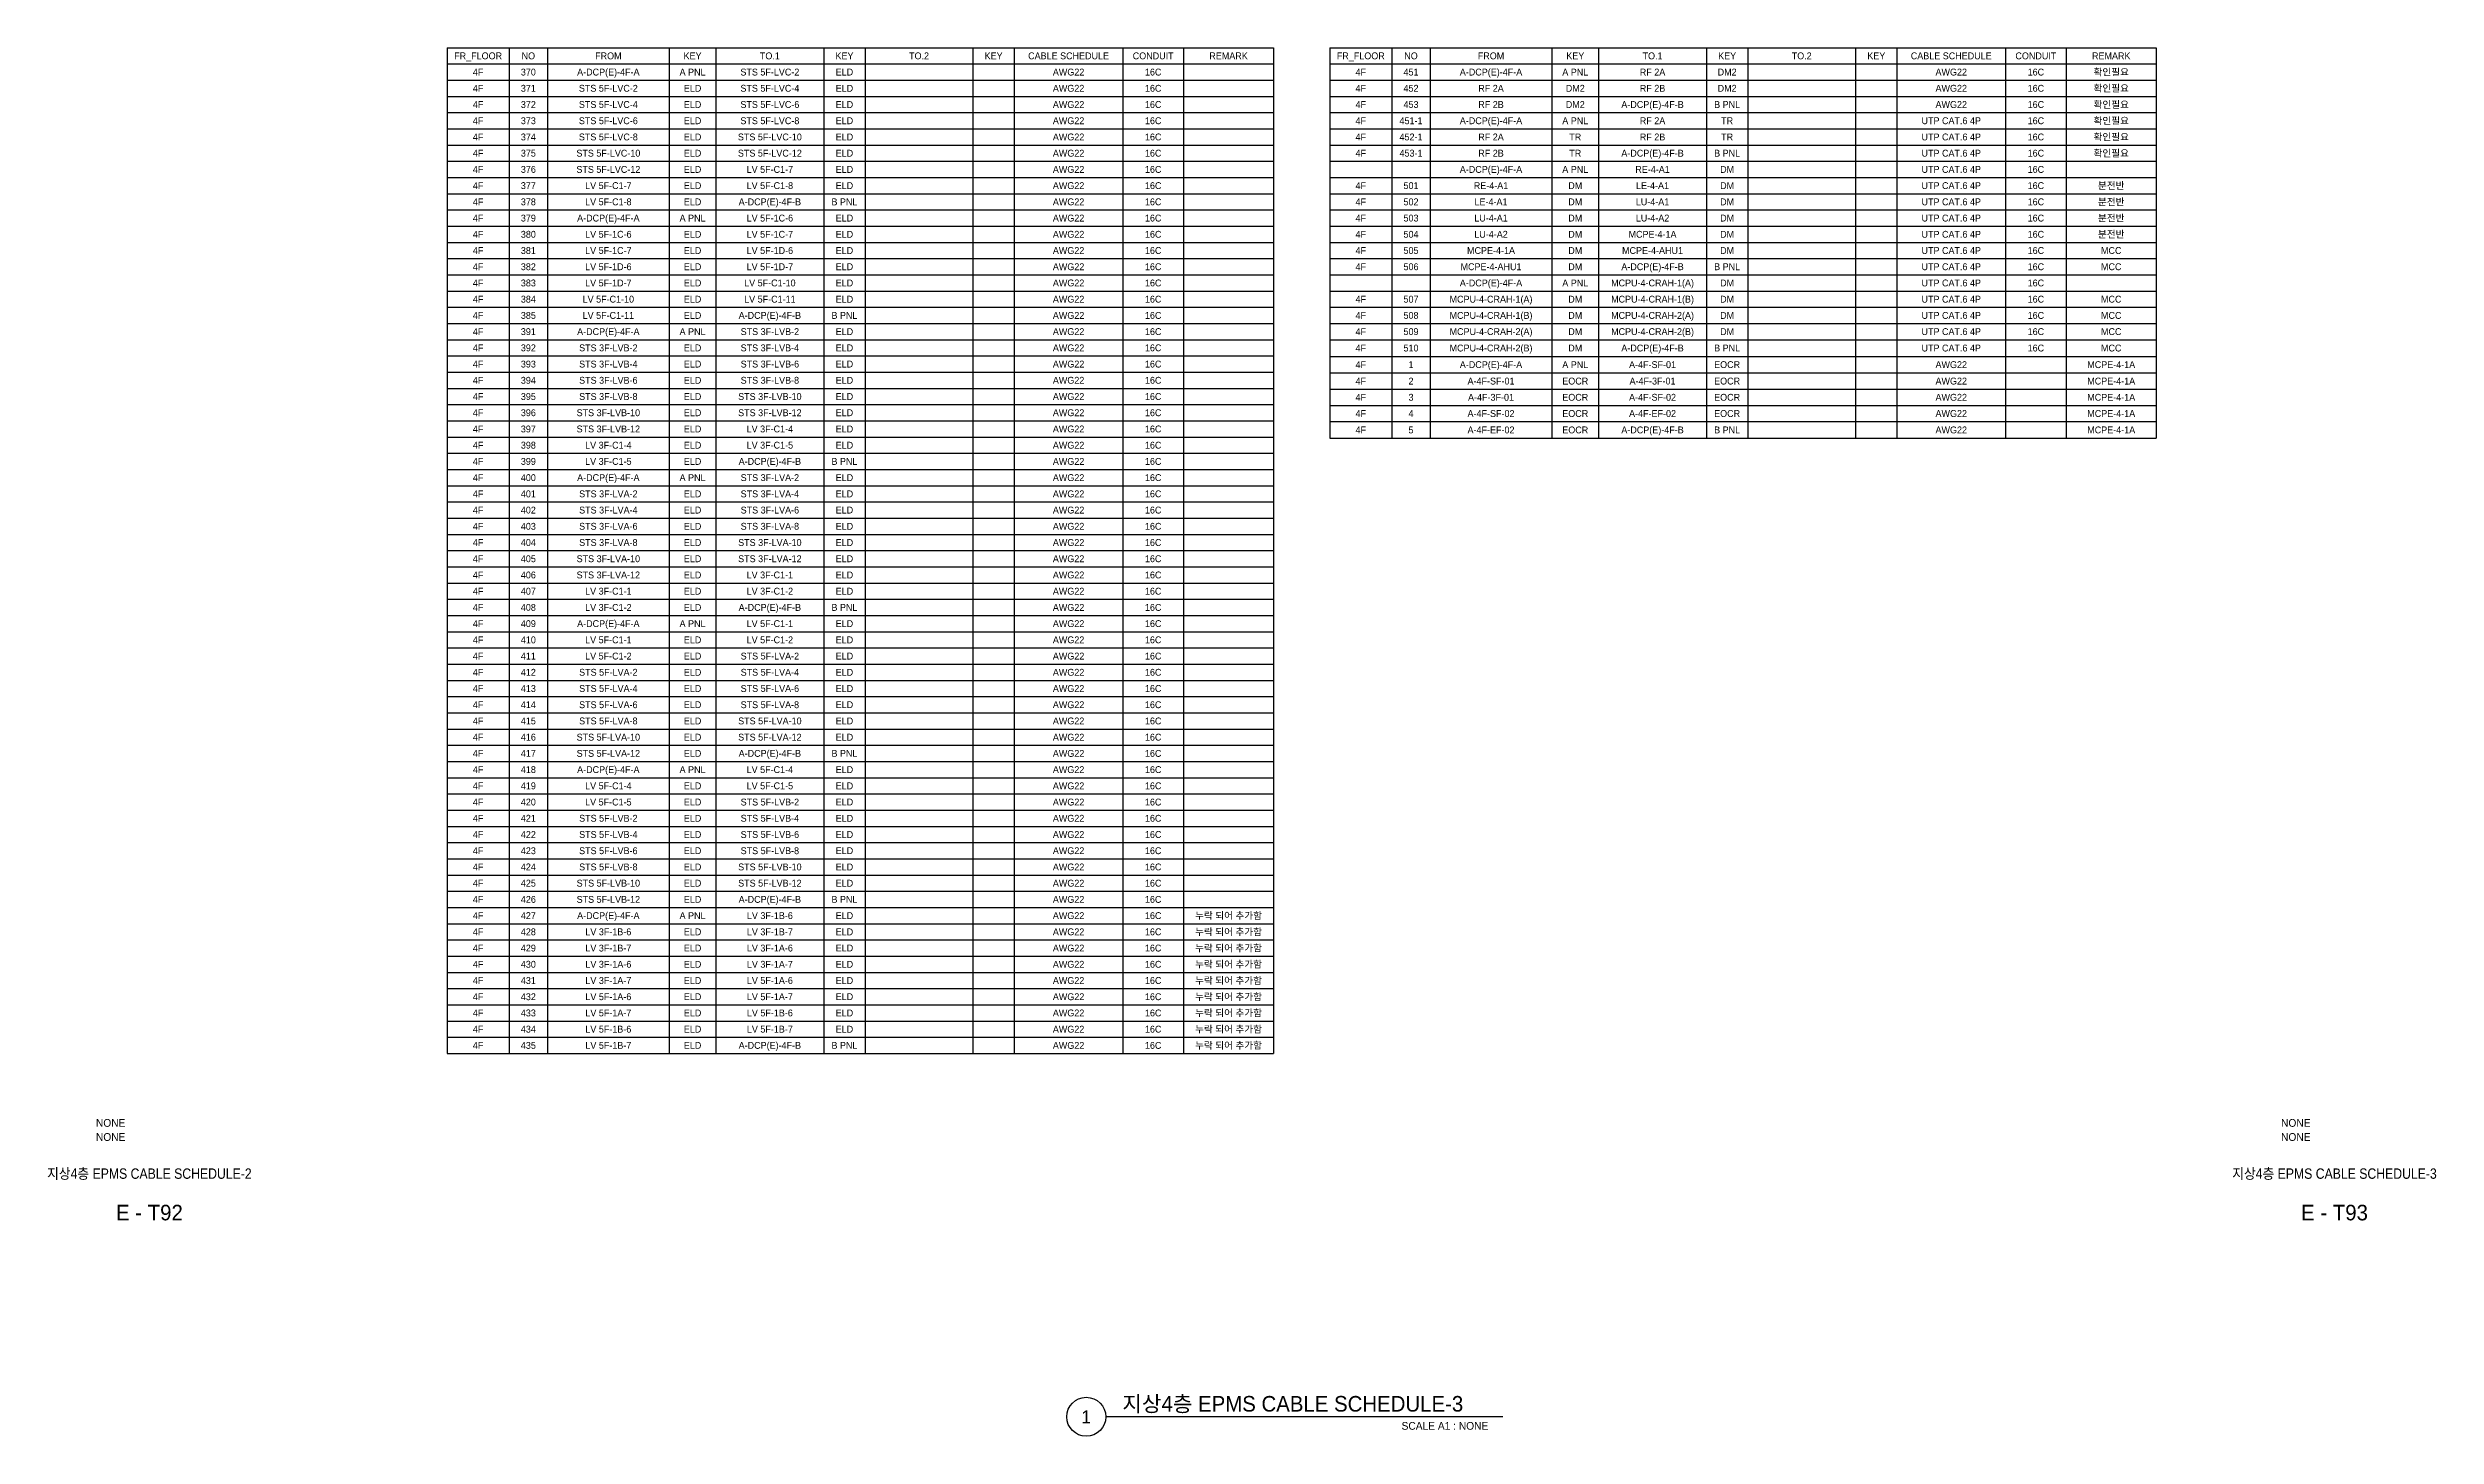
# Model space of a CAD drawing. Header units: millimetres. Extents: x 89450 to 753248, y -530175 to 1209785.
# Drawn here: x 615358 to 753248, y 360825 to 441025 of the extents above; entities that cross this region are included whole.
import ezdxf
from ezdxf.enums import TextEntityAlignment as Align

# ---------------------------------------------------------------- set-up
doc = ezdxf.new("R2010")
doc.units = ezdxf.units.MM
doc.header["$LTSCALE"] = 150
for name, color, linetype in [('-----29 Cable Schedule', 1, 'Continuous'), ('-----30 Text', 2, 'Continuous'), ('-----41 Drawing Title', 2, 'Continuous'), ('-----42 Drawing Number', 2, 'Continuous'), ('-----43 Drawing Scale', 3, 'Continuous')]:
    doc.layers.add(name, color=color, linetype=linetype)
doc.styles.add('ELEC', font='')
doc.styles.get('ELEC').set_extended_font_data('Dotum')

msp = doc.modelspace()

# ---------------------------------------------------------------- linework, layer by layer
at = {"layer": '-----29 Cable Schedule'}
for p, q in [((638407, 441025), (638407, 440088)), ((638407, 441025), (686126, 441025)), ((638407, 440088), (638407, 382933)), ((638407, 440088), (686126, 440088)), ((638407, 440088), (638407, 382933)), ((638407, 440088), (686126, 440088)), ((641998, 441025), (641998, 440088)), ((641998, 440088), (641998, 382933)), ((641998, 440088), (641998, 382933)), ((644207, 441025), (644207, 440088)), ((644207, 440088), (644207, 382933)), ((644207, 440088), (644207, 382933)), ((651234, 441025), (651234, 440088)), ((651234, 440088), (651234, 382933)), ((651234, 440088), (651234, 382933)), ((653934, 441025), (653934, 440088)), ((653934, 440088), (653934, 382933)), ((653934, 440088), (653934, 382933)), ((660158, 441025), (660158, 440088)), ((660158, 440088), (660158, 382933)), ((660158, 440088), (660158, 382933)), ((662545, 441025), (662545, 440088)), ((662545, 440088), (662545, 382933)), ((662545, 440088), (662545, 382933)), ((668769, 441025), (668769, 440088)), ((668769, 440088), (668769, 382933)), ((668769, 440088), (668769, 382933)), ((671156, 441025), (671156, 440088)), ((671156, 440088), (671156, 382933)), ((671156, 440088), (671156, 382933)), ((677425, 441025), (677425, 440088)), ((677425, 440088), (677425, 382933)), ((677425, 440088), (677425, 382933)), ((680928, 441025), (680928, 440088)), ((680928, 440088), (680928, 382933)), ((680928, 440088), (680928, 382933)), ((686126, 441025), (686126, 440088)), ((686126, 440088), (686126, 382933)), ((686126, 440088), (686126, 382933)), ((689365, 441025), (689365, 440088)), ((689365, 441025), (737084, 441025)), ((689365, 440088), (689365, 418471)), ((689365, 440088), (737084, 440088)), ((689365, 440088), (689365, 418471)), ((689365, 440088), (737084, 440088)), ((692957, 441025), (692957, 440088)), ((692957, 440088), (692957, 418471)), ((692957, 440088), (692957, 418471)), ((695166, 441025), (695166, 440088)), ((695166, 440088), (695166, 418471)), ((695166, 440088), (695166, 418471)), ((702193, 441025), (702193, 440088)), ((702193, 440088), (702193, 418471)), ((702193, 440088), (702193, 418471)), ((704892, 441025), (704892, 440088)), ((704892, 440088), (704892, 418471)), ((704892, 440088), (704892, 418471)), ((711116, 441025), (711116, 440088)), ((711116, 440088), (711116, 418471)), ((711116, 440088), (711116, 418471)), ((713503, 441025), (713503, 440088)), ((713503, 440088), (713503, 418471)), ((713503, 440088), (713503, 418471)), ((719728, 441025), (719728, 440088)), ((719728, 440088), (719728, 418471)), ((719728, 440088), (719728, 418471)), ((722115, 441025), (722115, 440088)), ((722115, 440088), (722115, 418471)), ((722115, 440088), (722115, 418471)), ((728384, 441025), (728384, 440088)), ((728384, 440088), (728384, 418471)), ((728384, 440088), (728384, 418471)), ((731886, 441025), (731886, 440088)), ((731886, 440088), (731886, 418471)), ((731886, 440088), (731886, 418471)), ((737084, 441025), (737084, 440088)), ((737084, 440088), (737084, 418471)), ((737084, 440088), (737084, 418471)), ((638407, 439151), (686126, 439151)), ((689365, 439151), (737084, 439151)), ((638407, 438214), (686126, 438214)), ((638407, 437277), (686126, 437277)), ((689365, 438214), (737084, 438214)), ((689365, 437277), (737084, 437277)), ((638407, 436340), (686126, 436340)), ((689365, 436340), (737084, 436340)), ((638407, 435403), (686126, 435403)), ((638407, 434466), (686126, 434466)), ((689365, 435403), (737084, 435403)), ((689365, 434466), (737084, 434466)), ((638407, 433529), (686126, 433529)), ((689365, 433529), (737084, 433529)), ((638407, 432592), (686126, 432592)), ((638407, 431655), (686126, 431655)), ((689365, 432592), (737084, 432592)), ((689365, 431655), (737084, 431655)), ((638407, 430718), (686126, 430718)), ((689365, 430718), (737084, 430718)), ((638407, 429781), (686126, 429781)), ((638407, 428844), (686126, 428844)), ((689365, 429781), (737084, 429781)), ((689365, 428844), (737084, 428844)), ((638407, 427907), (686126, 427907)), ((689365, 427907), (737084, 427907)), ((638407, 426970), (686126, 426970)), ((689365, 426970), (737084, 426970)), ((638407, 426033), (686126, 426033)), ((638407, 425096), (686126, 425096)), ((689365, 426033), (737084, 426033)), ((689365, 425096), (737084, 425096)), ((638407, 424159), (686126, 424159)), ((689365, 424159), (737084, 424159)), ((638407, 423223), (686126, 423223)), ((638407, 422286), (686126, 422286)), ((689365, 423200), (737084, 423200)), ((689365, 422241), (737084, 422241)), ((638407, 421349), (686126, 421349)), ((689365, 421304), (737084, 421304)), ((638407, 420412), (686126, 420412)), ((638407, 419475), (686126, 419475)), ((689365, 420367), (737084, 420367)), ((689365, 419430), (737084, 419430)), ((638407, 418538), (686126, 418538)), ((689365, 418471), (737084, 418471)), ((638407, 417601), (686126, 417601)), ((638407, 416664), (686126, 416664)), ((638407, 415727), (686126, 415727)), ((638407, 414790), (686126, 414790)), ((638407, 413853), (686126, 413853)), ((638407, 412916), (686126, 412916)), ((638407, 411979), (686126, 411979)), ((638407, 411042), (686126, 411042)), ((638407, 410105), (686126, 410105)), ((638407, 409168), (686126, 409168)), ((638407, 408231), (686126, 408231)), ((638407, 407294), (686126, 407294)), ((638407, 406357), (686126, 406357)), ((638407, 405420), (686126, 405420)), ((638407, 404483), (686126, 404483)), ((638407, 403546), (686126, 403546)), ((638407, 402609), (686126, 402609)), ((638407, 401672), (686126, 401672)), ((638407, 400735), (686126, 400735)), ((638407, 399798), (686126, 399798)), ((638407, 398861), (686126, 398861)), ((638407, 397924), (686126, 397924)), ((638407, 396987), (686126, 396987)), ((638407, 396050), (686126, 396050)), ((638407, 395113), (686126, 395113)), ((638407, 394176), (686126, 394176)), ((638407, 393239), (686126, 393239)), ((638407, 392302), (686126, 392302)), ((638407, 391365), (686126, 391365)), ((638407, 390428), (686126, 390428)), ((638407, 389491), (686126, 389491)), ((638407, 388554), (686126, 388554)), ((638407, 387617), (686126, 387617)), ((638407, 386680), (686126, 386680)), ((638407, 385744), (686126, 385744)), ((638407, 384807), (686126, 384807)), ((638407, 383870), (686126, 383870)), ((638407, 382933), (686126, 382933))]:
    msp.add_line(p, q, dxfattribs=at)
at = {"layer": '-----41 Drawing Title', "color": 7}
msp.add_line((699364, 361950), (676436, 361950), dxfattribs=at)
msp.add_circle((675311, 361950), 1125, dxfattribs=at)

# ---------------------------------------------------------------- texts
at = {"layer": '-----30 Text', "style": 'ELEC'}
for s, height, p in [('FR_FLOOR', 396.6, (640203, 440557)), ('NO', 396.6, (643103, 440557)), ('FROM', 396.6, (647721, 440557)), ('KEY', 396.6, (652584, 440557)), ('TO.1', 396.6, (657046, 440557)), ('KEY', 396.6, (661351, 440557)), ('TO.2', 396.6, (665657, 440557)), ('KEY', 396.6, (669963, 440557)), ('CABLE SCHEDULE', 396.6, (674291, 440557)), ('CONDUIT', 396.6, (679176, 440557)), ('REMARK', 396.6, (683527, 440557)), ('FR_FLOOR', 396.6, (691161, 440557)), ('NO', 396.6, (694061, 440557)), ('FROM', 396.6, (698679, 440557)), ('KEY', 396.6, (703543, 440557)), ('TO.1', 396.6, (708004, 440557)), ('KEY', 396.6, (712310, 440557)), ('TO.2', 396.6, (716616, 440557)), ('KEY', 396.6, (720921, 440557)), ('CABLE SCHEDULE', 396.6, (725249, 440557)), ('CONDUIT', 396.6, (730135, 440557)), ('REMARK', 396.6, (734485, 440557)), ('확인필요', 396.6, (734485, 439620)), ('4F', 396.6, (640203, 439620)), ('4F', 396.6, (640203, 438683)), ('370', 396.6, (643103, 439620)), ('371', 396.6, (643103, 438683)), ('A-DCP(E)-4F-A', 396.6, (647721, 439620)), ('STS 5F-LVC-2', 396.6, (647721, 438683)), ('A PNL', 396.6, (652584, 439620)), ('ELD', 396.6, (652584, 438683)), ('STS 5F-LVC-2', 396.6, (657046, 439620)), ('STS 5F-LVC-4', 396.6, (657046, 438683)), ('ELD', 396.6, (661351, 439620)), ('ELD', 396.6, (661351, 438683)), ('AWG22', 396.6, (674291, 439620)), ('AWG22', 396.6, (674291, 438683)), ('16C', 396.6, (679176, 439620)), ('16C', 396.6, (679176, 438683)), ('4F', 396.6, (691161, 439620)), ('4F', 396.6, (691161, 438683)), ('451', 396.6, (694061, 439620)), ('452', 396.6, (694061, 438683)), ('A-DCP(E)-4F-A', 396.6, (698679, 439620)), ('RF 2A', 396.6, (698679, 438683)), ('A PNL', 396.6, (703543, 439620)), ('DM2', 396.6, (703543, 438683)), ('RF 2A', 396.6, (708004, 439620)), ('RF 2B', 396.6, (708004, 438683)), ('DM2', 396.6, (712310, 439620)), ('DM2', 396.6, (712310, 438683)), ('AWG22', 396.6, (725249, 439620)), ('AWG22', 396.6, (725249, 438683)), ('16C', 396.6, (730135, 439620)), ('16C', 396.6, (730135, 438683)), ('확인필요', 396.6, (734485, 438683)), ('4F', 396.6, (640203, 437746)), ('372', 396.6, (643103, 437746)), ('STS 5F-LVC-4', 396.6, (647721, 437746)), ('ELD', 396.6, (652584, 437746)), ('STS 5F-LVC-6', 396.6, (657046, 437746)), ('ELD', 396.6, (661351, 437746)), ('AWG22', 396.6, (674291, 437746)), ('16C', 396.6, (679176, 437746)), ('4F', 396.6, (691161, 437746)), ('453', 396.6, (694061, 437746)), ('RF 2B', 396.6, (698679, 437746)), ('DM2', 396.6, (703543, 437746)), ('A-DCP(E)-4F-B', 396.6, (708004, 437746)), ('B PNL', 396.6, (712310, 437746)), ('AWG22', 396.6, (725249, 437746)), ('16C', 396.6, (730135, 437746)), ('확인필요', 396.6, (734485, 437746)), ('4F', 396.6, (640203, 436809)), ('4F', 396.6, (640203, 435872)), ('373', 396.6, (643103, 436809)), ('374', 396.6, (643103, 435872)), ('STS 5F-LVC-6', 396.6, (647721, 436809)), ('STS 5F-LVC-8', 396.6, (647721, 435872)), ('ELD', 396.6, (652584, 436809)), ('ELD', 396.6, (652584, 435872)), ('STS 5F-LVC-10', 396.6, (657046, 435872)), ('STS 5F-LVC-8', 396.6, (657046, 436809)), ('ELD', 396.6, (661351, 436809)), ('ELD', 396.6, (661351, 435872)), ('AWG22', 396.6, (674291, 436809)), ('AWG22', 396.6, (674291, 435872)), ('16C', 396.6, (679176, 436809)), ('16C', 396.6, (679176, 435872)), ('4F', 396.6, (691161, 436809)), ('4F', 396.6, (691161, 435872)), ('451-1', 396.6, (694061, 436809)), ('452-1', 396.6, (694061, 435872)), ('A-DCP(E)-4F-A', 396.6, (698679, 436809)), ('RF 2A', 396.6, (698679, 435872)), ('A PNL', 396.6, (703543, 436809)), ('TR', 396.6, (703543, 435872)), ('RF 2A', 396.6, (708004, 436809)), ('RF 2B', 396.6, (708004, 435872)), ('TR', 396.6, (712310, 436809)), ('TR', 396.6, (712310, 435872)), ('UTP CAT.6 4P', 396.6, (725249, 436809)), ('UTP CAT.6 4P', 396.6, (725249, 435872)), ('16C', 396.6, (730135, 436809)), ('16C', 396.6, (730135, 435872)), ('확인필요', 396.6, (734485, 436809)), ('확인필요', 396.6, (734485, 435872)), ('4F', 396.6, (640203, 434935)), ('375', 396.6, (643103, 434935)), ('STS 5F-LVC-10', 396.6, (647721, 434935)), ('ELD', 396.6, (652584, 434935)), ('STS 5F-LVC-12', 396.6, (657046, 434935)), ('ELD', 396.6, (661351, 434935)), ('AWG22', 396.6, (674291, 434935)), ('16C', 396.6, (679176, 434935)), ('4F', 396.6, (691161, 434935)), ('453-1', 396.6, (694061, 434935)), ('RF 2B', 396.6, (698679, 434935)), ('TR', 396.6, (703543, 434935)), ('A-DCP(E)-4F-B', 396.6, (708004, 434935)), ('B PNL', 396.6, (712310, 434935)), ('UTP CAT.6 4P', 396.6, (725249, 434935)), ('16C', 396.6, (730135, 434935)), ('확인필요', 396.6, (734485, 434935)), ('4F', 396.6, (640203, 433998)), ('4F', 396.6, (640203, 433061)), ('376', 396.6, (643103, 433998)), ('377', 396.6, (643103, 433061)), ('STS 5F-LVC-12', 396.6, (647721, 433998)), ('LV 5F-C1-7', 396.6, (647721, 433061)), ('ELD', 396.6, (652584, 433998)), ('ELD', 396.6, (652584, 433061)), ('LV 5F-C1-7', 396.6, (657046, 433998)), ('LV 5F-C1-8', 396.6, (657046, 433061)), ('ELD', 396.6, (661351, 433998)), ('ELD', 396.6, (661351, 433061)), ('AWG22', 396.6, (674291, 433998)), ('AWG22', 396.6, (674291, 433061)), ('16C', 396.6, (679176, 433998)), ('16C', 396.6, (679176, 433061)), ('4F', 396.6, (691161, 433061)), ('501', 396.6, (694061, 433061)), ('A-DCP(E)-4F-A', 396.6, (698679, 433998)), ('RE-4-A1', 396.6, (698679, 433061)), ('A PNL', 396.6, (703543, 433998)), ('DM', 396.6, (703543, 433061)), ('RE-4-A1', 396.6, (708004, 433998)), ('LE-4-A1', 396.6, (708004, 433061)), ('DM', 396.6, (712310, 433998)), ('DM', 396.6, (712310, 433061)), ('UTP CAT.6 4P', 396.6, (725249, 433998)), ('UTP CAT.6 4P', 396.6, (725249, 433061)), ('16C', 396.6, (730135, 433998)), ('16C', 396.6, (730135, 433061)), ('분전반', 396.6, (734485, 433061)), ('4F', 396.6, (640203, 432124)), ('378', 396.6, (643103, 432124)), ('LV 5F-C1-8', 396.6, (647721, 432124)), ('ELD', 396.6, (652584, 432124)), ('A-DCP(E)-4F-B', 396.6, (657046, 432124)), ('B PNL', 396.6, (661351, 432124)), ('AWG22', 396.6, (674291, 432124)), ('16C', 396.6, (679176, 432124)), ('4F', 396.6, (691161, 432124)), ('502', 396.6, (694061, 432124)), ('LE-4-A1', 396.6, (698679, 432124)), ('DM', 396.6, (703543, 432124)), ('LU-4-A1', 396.6, (708004, 432124)), ('DM', 396.6, (712310, 432124)), ('UTP CAT.6 4P', 396.6, (725249, 432124)), ('16C', 396.6, (730135, 432124)), ('분전반', 396.6, (734485, 432124)), ('4F', 396.6, (640203, 431187)), ('4F', 396.6, (640203, 430250)), ('379', 396.6, (643103, 431187)), ('380', 396.6, (643103, 430250)), ('A-DCP(E)-4F-A', 396.6, (647721, 431187)), ('LV 5F-1C-6', 396.6, (647721, 430250)), ('A PNL', 396.6, (652584, 431187)), ('ELD', 396.6, (652584, 430250)), ('LV 5F-1C-6', 396.6, (657046, 431187)), ('LV 5F-1C-7', 396.6, (657046, 430250)), ('ELD', 396.6, (661351, 431187)), ('ELD', 396.6, (661351, 430250)), ('AWG22', 396.6, (674291, 431187)), ('AWG22', 396.6, (674291, 430250)), ('16C', 396.6, (679176, 431187)), ('16C', 396.6, (679176, 430250)), ('4F', 396.6, (691161, 431187)), ('4F', 396.6, (691161, 430250)), ('503', 396.6, (694061, 431187)), ('504', 396.6, (694061, 430250)), ('LU-4-A1', 396.6, (698679, 431187)), ('LU-4-A2', 396.6, (698679, 430250)), ('DM', 396.6, (703543, 431187)), ('DM', 396.6, (703543, 430250)), ('MCPE-4-1A', 396.6, (708004, 430250)), ('LU-4-A2', 396.6, (708004, 431187)), ('DM', 396.6, (712310, 431187)), ('DM', 396.6, (712310, 430250)), ('UTP CAT.6 4P', 396.6, (725249, 431187)), ('UTP CAT.6 4P', 396.6, (725249, 430250)), ('16C', 396.6, (730135, 431187)), ('16C', 396.6, (730135, 430250)), ('분전반', 396.6, (734485, 431187)), ('분전반', 396.6, (734485, 430250)), ('4F', 396.6, (640203, 429313)), ('381', 396.6, (643103, 429313)), ('LV 5F-1C-7', 396.6, (647721, 429313)), ('ELD', 396.6, (652584, 429313)), ('LV 5F-1D-6', 396.6, (657046, 429313)), ('ELD', 396.6, (661351, 429313)), ('AWG22', 396.6, (674291, 429313)), ('16C', 396.6, (679176, 429313)), ('4F', 396.6, (691161, 429313)), ('505', 396.6, (694061, 429313)), ('MCPE-4-1A', 396.6, (698679, 429313)), ('DM', 396.6, (703543, 429313)), ('MCPE-4-AHU1', 396.6, (708004, 429313)), ('DM', 396.6, (712310, 429313)), ('UTP CAT.6 4P', 396.6, (725249, 429313)), ('16C', 396.6, (730135, 429313)), ('MCC', 396.6, (734485, 429313)), ('4F', 396.6, (640203, 428376)), ('4F', 396.6, (640203, 427439)), ('382', 396.6, (643103, 428376)), ('383', 396.6, (643103, 427439)), ('LV 5F-1D-6', 396.6, (647721, 428376)), ('LV 5F-1D-7', 396.6, (647721, 427439)), ('ELD', 396.6, (652584, 428376)), ('ELD', 396.6, (652584, 427439)), ('LV 5F-C1-10', 396.6, (657046, 427439)), ('LV 5F-1D-7', 396.6, (657046, 428376)), ('ELD', 396.6, (661351, 428376)), ('ELD', 396.6, (661351, 427439)), ('AWG22', 396.6, (674291, 428376)), ('AWG22', 396.6, (674291, 427439)), ('16C', 396.6, (679176, 428376)), ('16C', 396.6, (679176, 427439)), ('4F', 396.6, (691161, 428376)), ('506', 396.6, (694061, 428376)), ('A-DCP(E)-4F-A', 396.6, (698679, 427439)), ('MCPE-4-AHU1', 396.6, (698679, 428376)), ('A PNL', 396.6, (703543, 427439)), ('DM', 396.6, (703543, 428376)), ('MCPU-4-CRAH-1(A)', 396.6, (708004, 427439)), ('A-DCP(E)-4F-B', 396.6, (708004, 428376)), ('B PNL', 396.6, (712310, 428376)), ('DM', 396.6, (712310, 427439)), ('UTP CAT.6 4P', 396.6, (725249, 428376)), ('UTP CAT.6 4P', 396.6, (725249, 427439)), ('16C', 396.6, (730135, 428376)), ('16C', 396.6, (730135, 427439)), ('MCC', 396.6, (734485, 428376)), ('4F', 396.6, (640203, 426502)), ('384', 396.6, (643103, 426502)), ('LV 5F-C1-10', 396.6, (647721, 426502)), ('ELD', 396.6, (652584, 426502)), ('LV 5F-C1-11', 396.6, (657046, 426502)), ('ELD', 396.6, (661351, 426502)), ('AWG22', 396.6, (674291, 426502)), ('16C', 396.6, (679176, 426502)), ('4F', 396.6, (691161, 426502)), ('507', 396.6, (694061, 426502)), ('MCPU-4-CRAH-1(A)', 396.6, (698679, 426502)), ('DM', 396.6, (703543, 426502)), ('MCPU-4-CRAH-1(B)', 396.6, (708004, 426502)), ('DM', 396.6, (712310, 426502)), ('UTP CAT.6 4P', 396.6, (725249, 426502)), ('16C', 396.6, (730135, 426502)), ('MCC', 396.6, (734485, 426502)), ('4F', 396.6, (640203, 425565)), ('4F', 396.6, (640203, 424628)), ('385', 396.6, (643103, 425565)), ('391', 396.6, (643103, 424628)), ('A-DCP(E)-4F-A', 396.6, (647721, 424628)), ('LV 5F-C1-11', 396.6, (647721, 425565)), ('A PNL', 396.6, (652584, 424628)), ('ELD', 396.6, (652584, 425565)), ('A-DCP(E)-4F-B', 396.6, (657046, 425565)), ('STS 3F-LVB-2', 396.6, (657046, 424628)), ('B PNL', 396.6, (661351, 425565)), ('ELD', 396.6, (661351, 424628)), ('AWG22', 396.6, (674291, 425565)), ('AWG22', 396.6, (674291, 424628)), ('16C', 396.6, (679176, 425565)), ('16C', 396.6, (679176, 424628)), ('4F', 396.6, (691161, 425565)), ('4F', 396.6, (691161, 424628)), ('508', 396.6, (694061, 425565)), ('509', 396.6, (694061, 424628)), ('MCPU-4-CRAH-1(B)', 396.6, (698679, 425565)), ('MCPU-4-CRAH-2(A)', 396.6, (698679, 424628)), ('DM', 396.6, (703543, 425565)), ('DM', 396.6, (703543, 424628)), ('MCPU-4-CRAH-2(A)', 396.6, (708004, 425565)), ('MCPU-4-CRAH-2(B)', 396.6, (708004, 424628)), ('DM', 396.6, (712310, 425565)), ('DM', 396.6, (712310, 424628)), ('UTP CAT.6 4P', 396.6, (725249, 425565)), ('UTP CAT.6 4P', 396.6, (725249, 424628)), ('16C', 396.6, (730135, 425565)), ('16C', 396.6, (730135, 424628)), ('MCC', 396.6, (734485, 425565)), ('MCC', 396.6, (734485, 424628)), ('4F', 396.6, (640203, 423691)), ('392', 396.6, (643103, 423691)), ('STS 3F-LVB-2', 396.6, (647721, 423691)), ('ELD', 396.6, (652584, 423691)), ('STS 3F-LVB-4', 396.6, (657046, 423691)), ('ELD', 396.6, (661351, 423691)), ('AWG22', 396.6, (674291, 423691)), ('16C', 396.6, (679176, 423691)), ('4F', 396.6, (691161, 423680)), ('510', 396.6, (694061, 423680)), ('MCPU-4-CRAH-2(B)', 396.6, (698679, 423680)), ('DM', 396.6, (703543, 423680)), ('A-DCP(E)-4F-B', 396.6, (708004, 423680)), ('B PNL', 396.6, (712310, 423680)), ('UTP CAT.6 4P', 396.6, (725249, 423680)), ('16C', 396.6, (730135, 423680)), ('MCC', 396.6, (734485, 423680)), ('4F', 396.6, (640203, 422754)), ('4F', 396.6, (640203, 421817)), ('393', 396.6, (643103, 422754)), ('394', 396.6, (643103, 421817)), ('STS 3F-LVB-4', 396.6, (647721, 422754)), ('STS 3F-LVB-6', 396.6, (647721, 421817)), ('ELD', 396.6, (652584, 422754)), ('ELD', 396.6, (652584, 421817)), ('STS 3F-LVB-6', 396.6, (657046, 422754)), ('STS 3F-LVB-8', 396.6, (657046, 421817)), ('ELD', 396.6, (661351, 422754)), ('ELD', 396.6, (661351, 421817)), ('AWG22', 396.6, (674291, 422754)), ('AWG22', 396.6, (674291, 421817)), ('16C', 396.6, (679176, 422754)), ('16C', 396.6, (679176, 421817)), ('4F', 396.6, (691161, 422721)), ('4F', 396.6, (691161, 421772)), ('2', 397, (694061, 421772)), ('1', 397, (694061, 422721)), ('A-DCP(E)-4F-A', 396.6, (698679, 422721)), ('A-4F-SF-01', 396.6, (698679, 421772)), ('A PNL', 396.6, (703543, 422721)), ('EOCR', 396.6, (703543, 421772)), ('A-4F-SF-01', 396.6, (708004, 422721)), ('A-4F-3F-01', 396.6, (708004, 421772)), ('EOCR', 396.6, (712310, 422721)), ('EOCR', 396.6, (712310, 421772)), ('AWG22', 396.6, (725249, 422721)), ('AWG22', 396.6, (725249, 421772)), ('MCPE-4-1A', 396.6, (734485, 422721)), ('MCPE-4-1A', 396.6, (734485, 421772)), ('4F', 396.6, (640203, 420880)), ('395', 396.6, (643103, 420880)), ('STS 3F-LVB-8', 396.6, (647721, 420880)), ('ELD', 396.6, (652584, 420880)), ('STS 3F-LVB-10', 396.6, (657046, 420880)), ('ELD', 396.6, (661351, 420880)), ('AWG22', 396.6, (674291, 420880)), ('16C', 396.6, (679176, 420880)), ('4F', 396.6, (691161, 420835)), ('3', 397, (694061, 420835)), ('A-4F-3F-01', 396.6, (698679, 420835)), ('EOCR', 396.6, (703543, 420835)), ('A-4F-SF-02', 396.6, (708004, 420835)), ('EOCR', 396.6, (712310, 420835)), ('AWG22', 396.6, (725249, 420835)), ('MCPE-4-1A', 396.6, (734485, 420835)), ('4F', 396.6, (640203, 419943)), ('4F', 396.6, (640203, 419006)), ('396', 396.6, (643103, 419943)), ('397', 396.6, (643103, 419006)), ('STS 3F-LVB-10', 396.6, (647721, 419943)), ('STS 3F-LVB-12', 396.6, (647721, 419006)), ('ELD', 396.6, (652584, 419943)), ('ELD', 396.6, (652584, 419006)), ('STS 3F-LVB-12', 396.6, (657046, 419943)), ('LV 3F-C1-4', 396.6, (657046, 419006)), ('ELD', 396.6, (661351, 419943)), ('ELD', 396.6, (661351, 419006)), ('AWG22', 396.6, (674291, 419943)), ('AWG22', 396.6, (674291, 419006)), ('16C', 396.6, (679176, 419943)), ('16C', 396.6, (679176, 419006)), ('4F', 396.6, (691161, 419898)), ('4', 397, (694061, 419898)), ('A-4F-SF-02', 396.6, (698679, 419898)), ('EOCR', 396.6, (703543, 419898)), ('A-4F-EF-02', 396.6, (708004, 419898)), ('EOCR', 396.6, (712310, 419898)), ('AWG22', 396.6, (725249, 419898)), ('MCPE-4-1A', 396.6, (734485, 419898)), ('4F', 396.6, (640203, 418069)), ('398', 396.6, (643103, 418069)), ('LV 3F-C1-4', 396.6, (647721, 418069)), ('ELD', 396.6, (652584, 418069)), ('LV 3F-C1-5', 396.6, (657046, 418069)), ('ELD', 396.6, (661351, 418069)), ('AWG22', 396.6, (674291, 418069)), ('16C', 396.6, (679176, 418069)), ('4F', 396.6, (691161, 418950)), ('5', 397, (694061, 418950)), ('A-4F-EF-02', 396.6, (698679, 418950)), ('EOCR', 396.6, (703543, 418950)), ('A-DCP(E)-4F-B', 396.6, (708004, 418950)), ('B PNL', 396.6, (712310, 418950)), ('AWG22', 396.6, (725249, 418950)), ('MCPE-4-1A', 396.6, (734485, 418950)), ('4F', 396.6, (640203, 417132)), ('399', 396.6, (643103, 417132)), ('LV 3F-C1-5', 396.6, (647721, 417132)), ('ELD', 396.6, (652584, 417132)), ('A-DCP(E)-4F-B', 396.6, (657046, 417132)), ('B PNL', 396.6, (661351, 417132)), ('AWG22', 396.6, (674291, 417132)), ('16C', 396.6, (679176, 417132)), ('4F', 396.6, (640203, 416195)), ('4F', 396.6, (640203, 415258)), ('400', 396.6, (643103, 416195)), ('401', 396.6, (643103, 415258)), ('A-DCP(E)-4F-A', 396.6, (647721, 416195)), ('STS 3F-LVA-2', 396.6, (647721, 415258)), ('A PNL', 396.6, (652584, 416195)), ('ELD', 396.6, (652584, 415258)), ('STS 3F-LVA-2', 396.6, (657046, 416195)), ('STS 3F-LVA-4', 396.6, (657046, 415258)), ('ELD', 396.6, (661351, 416195)), ('ELD', 396.6, (661351, 415258)), ('AWG22', 396.6, (674291, 416195)), ('AWG22', 396.6, (674291, 415258)), ('16C', 396.6, (679176, 416195)), ('16C', 396.6, (679176, 415258)), ('4F', 396.6, (640203, 414321)), ('402', 396.6, (643103, 414321)), ('STS 3F-LVA-4', 396.6, (647721, 414321)), ('ELD', 396.6, (652584, 414321)), ('STS 3F-LVA-6', 396.6, (657046, 414321)), ('ELD', 396.6, (661351, 414321)), ('AWG22', 396.6, (674291, 414321)), ('16C', 396.6, (679176, 414321)), ('4F', 396.6, (640203, 413384)), ('4F', 396.6, (640203, 412447)), ('403', 396.6, (643103, 413384)), ('404', 396.6, (643103, 412447)), ('STS 3F-LVA-6', 396.6, (647721, 413384)), ('STS 3F-LVA-8', 396.6, (647721, 412447)), ('ELD', 396.6, (652584, 413384)), ('ELD', 396.6, (652584, 412447)), ('STS 3F-LVA-10', 396.6, (657046, 412447)), ('STS 3F-LVA-8', 396.6, (657046, 413384)), ('ELD', 396.6, (661351, 413384)), ('ELD', 396.6, (661351, 412447)), ('AWG22', 396.6, (674291, 413384)), ('AWG22', 396.6, (674291, 412447)), ('16C', 396.6, (679176, 413384)), ('16C', 396.6, (679176, 412447)), ('4F', 396.6, (640203, 411510)), ('405', 396.6, (643103, 411510)), ('STS 3F-LVA-10', 396.6, (647721, 411510)), ('ELD', 396.6, (652584, 411510)), ('STS 3F-LVA-12', 396.6, (657046, 411510)), ('ELD', 396.6, (661351, 411510)), ('AWG22', 396.6, (674291, 411510)), ('16C', 396.6, (679176, 411510)), ('4F', 396.6, (640203, 410573)), ('4F', 396.6, (640203, 409636)), ('406', 396.6, (643103, 410573)), ('407', 396.6, (643103, 409636)), ('STS 3F-LVA-12', 396.6, (647721, 410573)), ('LV 3F-C1-1', 396.6, (647721, 409636)), ('ELD', 396.6, (652584, 410573)), ('ELD', 396.6, (652584, 409636)), ('LV 3F-C1-1', 396.6, (657046, 410573)), ('LV 3F-C1-2', 396.6, (657046, 409636)), ('ELD', 396.6, (661351, 410573)), ('ELD', 396.6, (661351, 409636)), ('AWG22', 396.6, (674291, 410573)), ('AWG22', 396.6, (674291, 409636)), ('16C', 396.6, (679176, 410573)), ('16C', 396.6, (679176, 409636)), ('4F', 396.6, (640203, 408699)), ('408', 396.6, (643103, 408699)), ('LV 3F-C1-2', 396.6, (647721, 408699)), ('ELD', 396.6, (652584, 408699)), ('A-DCP(E)-4F-B', 396.6, (657046, 408699)), ('B PNL', 396.6, (661351, 408699)), ('AWG22', 396.6, (674291, 408699)), ('16C', 396.6, (679176, 408699)), ('4F', 396.6, (640203, 407762)), ('4F', 396.6, (640203, 406825)), ('409', 396.6, (643103, 407762)), ('410', 396.6, (643103, 406825)), ('A-DCP(E)-4F-A', 396.6, (647721, 407762)), ('LV 5F-C1-1', 396.6, (647721, 406825)), ('A PNL', 396.6, (652584, 407762)), ('ELD', 396.6, (652584, 406825)), ('LV 5F-C1-1', 396.6, (657046, 407762)), ('LV 5F-C1-2', 396.6, (657046, 406825)), ('ELD', 396.6, (661351, 407762)), ('ELD', 396.6, (661351, 406825)), ('AWG22', 396.6, (674291, 407762)), ('AWG22', 396.6, (674291, 406825)), ('16C', 396.6, (679176, 407762)), ('16C', 396.6, (679176, 406825)), ('4F', 396.6, (640203, 405888)), ('411', 396.6, (643103, 405888)), ('LV 5F-C1-2', 396.6, (647721, 405888)), ('ELD', 396.6, (652584, 405888)), ('STS 5F-LVA-2', 396.6, (657046, 405888)), ('ELD', 396.6, (661351, 405888)), ('AWG22', 396.6, (674291, 405888)), ('16C', 396.6, (679176, 405888)), ('4F', 396.6, (640203, 404951)), ('4F', 396.6, (640203, 404015)), ('412', 396.6, (643103, 404951)), ('413', 396.6, (643103, 404015)), ('STS 5F-LVA-2', 396.6, (647721, 404951)), ('STS 5F-LVA-4', 396.6, (647721, 404015)), ('ELD', 396.6, (652584, 404951)), ('ELD', 396.6, (652584, 404015)), ('STS 5F-LVA-4', 396.6, (657046, 404951)), ('STS 5F-LVA-6', 396.6, (657046, 404015)), ('ELD', 396.6, (661351, 404951)), ('ELD', 396.6, (661351, 404015)), ('AWG22', 396.6, (674291, 404951)), ('AWG22', 396.6, (674291, 404015)), ('16C', 396.6, (679176, 404951)), ('16C', 396.6, (679176, 404015)), ('4F', 396.6, (640203, 403078)), ('414', 396.6, (643103, 403078)), ('STS 5F-LVA-6', 396.6, (647721, 403078)), ('ELD', 396.6, (652584, 403078)), ('STS 5F-LVA-8', 396.6, (657046, 403078)), ('ELD', 396.6, (661351, 403078)), ('AWG22', 396.6, (674291, 403078)), ('16C', 396.6, (679176, 403078)), ('4F', 396.6, (640203, 402141)), ('4F', 396.6, (640203, 401204)), ('415', 396.6, (643103, 402141)), ('416', 396.6, (643103, 401204)), ('STS 5F-LVA-10', 396.6, (647721, 401204)), ('STS 5F-LVA-8', 396.6, (647721, 402141)), ('ELD', 396.6, (652584, 402141)), ('ELD', 396.6, (652584, 401204)), ('STS 5F-LVA-10', 396.6, (657046, 402141)), ('STS 5F-LVA-12', 396.6, (657046, 401204)), ('ELD', 396.6, (661351, 402141)), ('ELD', 396.6, (661351, 401204)), ('AWG22', 396.6, (674291, 402141)), ('AWG22', 396.6, (674291, 401204)), ('16C', 396.6, (679176, 402141)), ('16C', 396.6, (679176, 401204)), ('4F', 396.6, (640203, 400267)), ('417', 396.6, (643103, 400267)), ('STS 5F-LVA-12', 396.6, (647721, 400267)), ('ELD', 396.6, (652584, 400267)), ('A-DCP(E)-4F-B', 396.6, (657046, 400267)), ('B PNL', 396.6, (661351, 400267)), ('AWG22', 396.6, (674291, 400267)), ('16C', 396.6, (679176, 400267)), ('4F', 396.6, (640203, 399330)), ('4F', 396.6, (640203, 398393)), ('418', 396.6, (643103, 399330)), ('419', 396.6, (643103, 398393)), ('A-DCP(E)-4F-A', 396.6, (647721, 399330)), ('LV 5F-C1-4', 396.6, (647721, 398393)), ('A PNL', 396.6, (652584, 399330)), ('ELD', 396.6, (652584, 398393)), ('LV 5F-C1-4', 396.6, (657046, 399330)), ('LV 5F-C1-5', 396.6, (657046, 398393)), ('ELD', 396.6, (661351, 399330)), ('ELD', 396.6, (661351, 398393)), ('AWG22', 396.6, (674291, 399330)), ('AWG22', 396.6, (674291, 398393)), ('16C', 396.6, (679176, 399330)), ('16C', 396.6, (679176, 398393)), ('4F', 396.6, (640203, 397456)), ('420', 396.6, (643103, 397456)), ('LV 5F-C1-5', 396.6, (647721, 397456)), ('ELD', 396.6, (652584, 397456)), ('STS 5F-LVB-2', 396.6, (657046, 397456)), ('ELD', 396.6, (661351, 397456)), ('AWG22', 396.6, (674291, 397456)), ('16C', 396.6, (679176, 397456)), ('4F', 396.6, (640203, 396519)), ('4F', 396.6, (640203, 395582)), ('421', 396.6, (643103, 396519)), ('422', 396.6, (643103, 395582)), ('STS 5F-LVB-2', 396.6, (647721, 396519)), ('STS 5F-LVB-4', 396.6, (647721, 395582)), ('ELD', 396.6, (652584, 396519)), ('ELD', 396.6, (652584, 395582)), ('STS 5F-LVB-4', 396.6, (657046, 396519)), ('STS 5F-LVB-6', 396.6, (657046, 395582)), ('ELD', 396.6, (661351, 396519)), ('ELD', 396.6, (661351, 395582)), ('AWG22', 396.6, (674291, 396519)), ('AWG22', 396.6, (674291, 395582)), ('16C', 396.6, (679176, 396519)), ('16C', 396.6, (679176, 395582)), ('4F', 396.6, (640203, 394645)), ('423', 396.6, (643103, 394645)), ('STS 5F-LVB-6', 396.6, (647721, 394645)), ('ELD', 396.6, (652584, 394645)), ('STS 5F-LVB-8', 396.6, (657046, 394645)), ('ELD', 396.6, (661351, 394645)), ('AWG22', 396.6, (674291, 394645)), ('16C', 396.6, (679176, 394645)), ('4F', 396.6, (640203, 393708)), ('424', 396.6, (643103, 393708)), ('STS 5F-LVB-8', 396.6, (647721, 393708)), ('ELD', 396.6, (652584, 393708)), ('STS 5F-LVB-10', 396.6, (657046, 393708)), ('ELD', 396.6, (661351, 393708)), ('AWG22', 396.6, (674291, 393708)), ('16C', 396.6, (679176, 393708)), ('4F', 396.6, (640203, 392771)), ('4F', 396.6, (640203, 391834)), ('425', 396.6, (643103, 392771)), ('426', 396.6, (643103, 391834)), ('STS 5F-LVB-10', 396.6, (647721, 392771)), ('STS 5F-LVB-12', 396.6, (647721, 391834)), ('ELD', 396.6, (652584, 392771)), ('ELD', 396.6, (652584, 391834)), ('STS 5F-LVB-12', 396.6, (657046, 392771)), ('A-DCP(E)-4F-B', 396.6, (657046, 391834)), ('B PNL', 396.6, (661351, 391834)), ('ELD', 396.6, (661351, 392771)), ('AWG22', 396.6, (674291, 392771)), ('AWG22', 396.6, (674291, 391834)), ('16C', 396.6, (679176, 392771)), ('16C', 396.6, (679176, 391834)), ('4F', 396.6, (640203, 390897)), ('427', 396.6, (643103, 390897)), ('A-DCP(E)-4F-A', 396.6, (647721, 390897)), ('A PNL', 396.6, (652584, 390897)), ('LV 3F-1B-6', 396.6, (657046, 390897)), ('ELD', 396.6, (661351, 390897)), ('AWG22', 396.6, (674291, 390897)), ('16C', 396.6, (679176, 390897)), ('누락 되어 추가함', 396.6, (683527, 390897)), ('4F', 396.6, (640203, 389960)), ('4F', 396.6, (640203, 389023)), ('428', 396.6, (643103, 389960)), ('429', 396.6, (643103, 389023)), ('LV 3F-1B-6', 396.6, (647721, 389960)), ('LV 3F-1B-7', 396.6, (647721, 389023)), ('ELD', 396.6, (652584, 389960)), ('ELD', 396.6, (652584, 389023)), ('LV 3F-1B-7', 396.6, (657046, 389960)), ('LV 3F-1A-6', 396.6, (657046, 389023)), ('ELD', 396.6, (661351, 389960)), ('ELD', 396.6, (661351, 389023)), ('AWG22', 396.6, (674291, 389960)), ('AWG22', 396.6, (674291, 389023)), ('16C', 396.6, (679176, 389960)), ('16C', 396.6, (679176, 389023)), ('누락 되어 추가함', 396.6, (683527, 389960)), ('누락 되어 추가함', 396.6, (683527, 389023)), ('4F', 396.6, (640203, 388086)), ('430', 396.6, (643103, 388086)), ('LV 3F-1A-6', 396.6, (647721, 388086)), ('ELD', 396.6, (652584, 388086)), ('LV 3F-1A-7', 396.6, (657046, 388086)), ('ELD', 396.6, (661351, 388086)), ('AWG22', 396.6, (674291, 388086)), ('16C', 396.6, (679176, 388086)), ('누락 되어 추가함', 396.6, (683527, 388086)), ('4F', 396.6, (640203, 387149)), ('4F', 396.6, (640203, 386212)), ('431', 396.6, (643103, 387149)), ('432', 396.6, (643103, 386212)), ('LV 3F-1A-7', 396.6, (647721, 387149)), ('LV 5F-1A-6', 396.6, (647721, 386212)), ('ELD', 396.6, (652584, 387149)), ('ELD', 396.6, (652584, 386212)), ('LV 5F-1A-6', 396.6, (657046, 387149)), ('LV 5F-1A-7', 396.6, (657046, 386212)), ('ELD', 396.6, (661351, 387149)), ('ELD', 396.6, (661351, 386212)), ('AWG22', 396.6, (674291, 387149)), ('AWG22', 396.6, (674291, 386212)), ('16C', 396.6, (679176, 387149)), ('16C', 396.6, (679176, 386212)), ('누락 되어 추가함', 396.6, (683527, 387149)), ('누락 되어 추가함', 396.6, (683527, 386212)), ('4F', 396.6, (640203, 385275)), ('433', 396.6, (643103, 385275)), ('LV 5F-1A-7', 396.6, (647721, 385275)), ('ELD', 396.6, (652584, 385275)), ('LV 5F-1B-6', 396.6, (657046, 385275)), ('ELD', 396.6, (661351, 385275)), ('AWG22', 396.6, (674291, 385275)), ('16C', 396.6, (679176, 385275)), ('누락 되어 추가함', 396.6, (683527, 385275)), ('4F', 396.6, (640203, 384338)), ('4F', 396.6, (640203, 383401)), ('434', 396.6, (643103, 384338)), ('435', 396.6, (643103, 383401)), ('LV 5F-1B-6', 396.6, (647721, 384338)), ('LV 5F-1B-7', 396.6, (647721, 383401)), ('ELD', 396.6, (652584, 384338)), ('ELD', 396.6, (652584, 383401)), ('A-DCP(E)-4F-B', 396.6, (657046, 383401)), ('LV 5F-1B-7', 396.6, (657046, 384338)), ('B PNL', 396.6, (661351, 383401)), ('ELD', 396.6, (661351, 384338)), ('AWG22', 396.6, (674291, 384338)), ('AWG22', 396.6, (674291, 383401)), ('16C', 396.6, (679176, 384338)), ('16C', 396.6, (679176, 383401)), ('누락 되어 추가함', 396.6, (683527, 384338)), ('누락 되어 추가함', 396.6, (683527, 383401))]:
    msp.add_text(s, height=height, dxfattribs=at).set_placement(p, align=Align.MIDDLE_CENTER)
at = {"layer": '-----41 Drawing Title', "style": 'ELEC', "width": 0.9}
for s, p in [('지상4층 EPMS CABLE SCHEDULE-2', (621225, 375995)), ('지상4층 EPMS CABLE SCHEDULE-3', (747375, 375995))]:
    msp.add_text(s, height=600, dxfattribs=at).set_placement(p, align=Align.MIDDLE_CENTER)
at = {"layer": '-----41 Drawing Title', "color": 2, "style": 'ELEC'}
msp.add_text('지상4층 EPMS CABLE SCHEDULE-3', height=900, dxfattribs=at).set_placement((677395, 362250))
at = {"layer": '-----41 Drawing Title', "color": 7, "style": 'ELEC'}
msp.add_text('1', height=750, dxfattribs=at).set_placement((675311, 361950), align=Align.MIDDLE)
at = {"layer": '-----41 Drawing Title', "style": 'ELEC'}
msp.add_text('SCALE A1 : NONE', height=450, dxfattribs=at).set_placement((698522, 361200), align=Align.RIGHT)
at = {"layer": '-----42 Drawing Number', "style": 'ELEC'}
for s, p in [('E - T92', (621225, 373745)), ('E - T93', (747375, 373745))]:
    msp.add_text(s, height=900, dxfattribs=at).set_placement(p, align=Align.MIDDLE_CENTER)
at = {"layer": '-----43 Drawing Scale', "style": 'ELEC'}
for p in [(618990, 378925), (618990, 378110), (745140, 378925), (745140, 378110)]:
    msp.add_text('NONE', height=450, dxfattribs=at).set_placement(p, align=Align.MIDDLE_CENTER)

doc.saveas('drawing.dxf')
